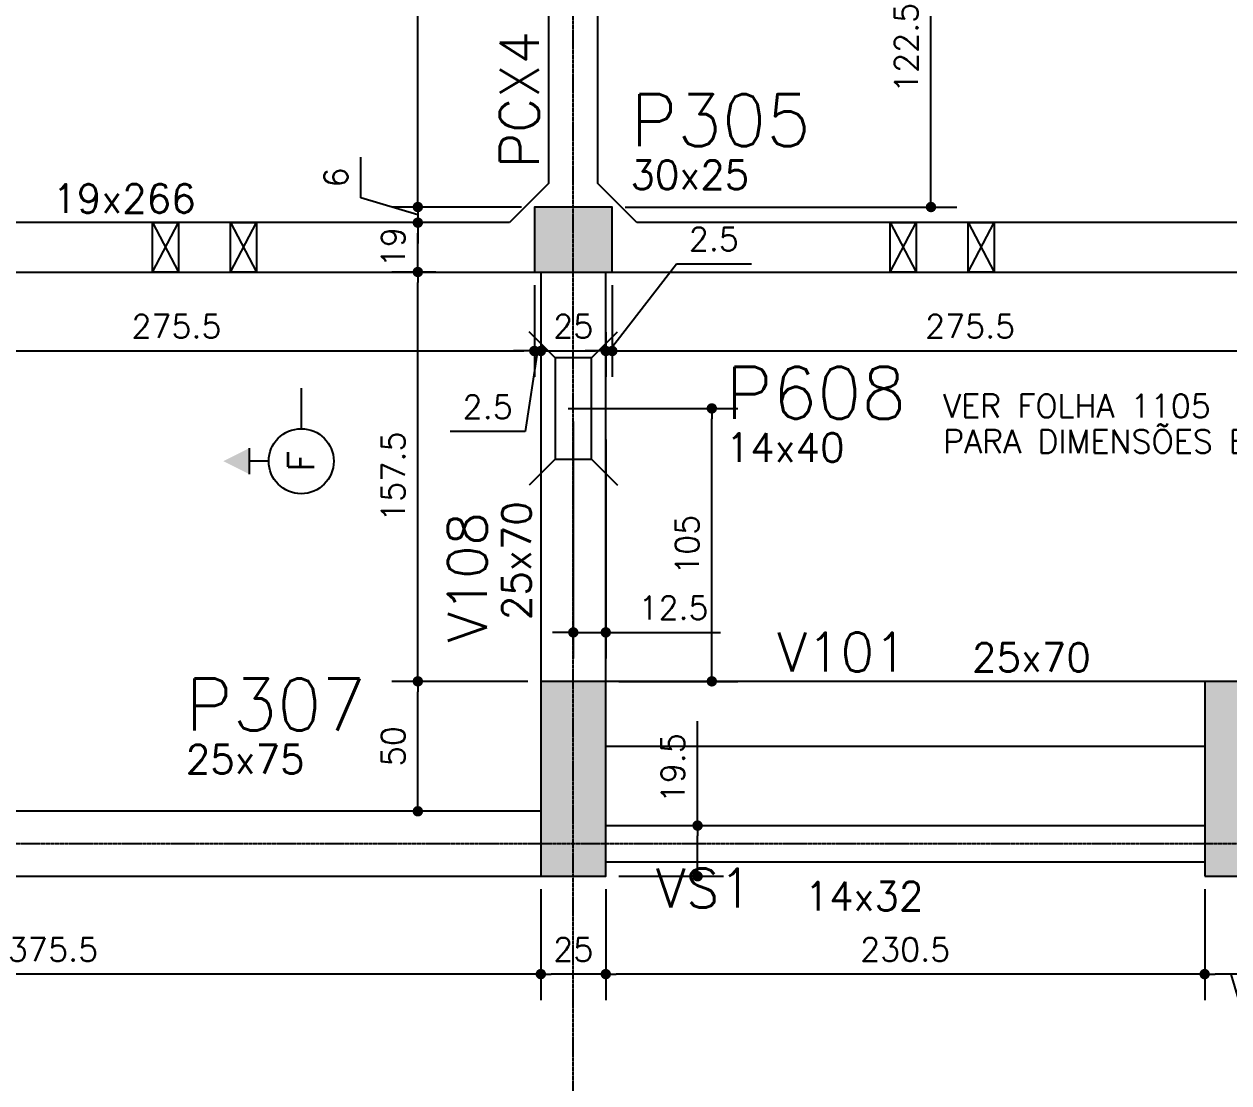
# Model space of a CAD drawing. Extents: x -856 to 20282, y 14720 to 28231.
# Drawn here: x 12260.7 to 12724.4, y 24280.8 to 24688.2 of the extents above; entities that cross this region are included whole.
import ezdxf
from ezdxf.enums import TextEntityAlignment as Align

# ---------------------------------------------------------------- set-up
doc = ezdxf.new("R2010")
doc.units = 0
doc.linetypes.add('AXES', pattern=[0.54, 0.3, -0.08, 0.08, -0.08])
doc.layers.get('0').update_dxf_attribs({"linetype": 'CONTINUOUS'})
doc.layers.get('Defpoints').update_dxf_attribs({"linetype": 'CONTINUOUS'})
for name, color, linetype in [('00 - FELIPE', 2, 'CONTINUOUS'), ('COTA', 1, 'CONTINUOUS'), ('EIXOS', 1, 'AXES'), ('H2', 252, 'CONTINUOUS'), ('L-D', 2, 'CONTINUOUS'), ('Linha_media', 4, 'CONTINUOUS'), ('ORELHA', 1, 'CONTINUOUS'), ('P-D', 2, 'CONTINUOUS'), ('P-M', 5, 'CONTINUOUS'), ('PENA_1', 1, 'CONTINUOUS'), ('PIL-N', 4, 'CONTINUOUS'), ('VIG-D', 2, 'CONTINUOUS'), ('VIG-N', 4, 'CONTINUOUS'), ('VIGA', 3, 'CONTINUOUS')]:
    doc.layers.add(name, color=color, linetype=linetype)
doc.styles.add('COTA', font='romans.shx')
doc.styles.add('ROMANS', font='ROMANS')
doc.styles.get("Standard").update_dxf_attribs({"font": 'ROMANS.SHX'})
doc.styles.add('Texto1', font='romans.shx', dxfattribs={"height": 9})
doc.dimstyles.new('forma', dxfattribs={"dimscale": 5, "dimtxt": 1.8, "dimasz": 0.8, "dimexe": 2, "dimexo": 1, "dimgap": 1, "dimtad": 1, "dimdec": 1, "dimzin": 9, "dimdsep": 46, "dimtxsty": 'COTA', "dimblk1": 'DOT', "dimblk2": 'DOT', "dimsah": 1, "dimcen": 0, "dimdle": 1, "dimclrd": 256, "dimclre": 256, "dimclrt": 2, "dimadec": 0, "dimazin": 0, "dimtfac": 1, "dimtdec": 0, "dimtmove": 0, "dimatfit": 3, "dimfxl": 1, "dimtolj": 1, "dimtzin": 0, "dimarcsym": 0})

# ---------------------------------------------------------------- blocks, each defined once
blk = doc.blocks.new('seção_esq')
at = {"layer": 'Linha_media'}
for p, q in [((1, 4), (-1, 4)), ((0, 2.5), (0, 4)), ((5.625, 0), (2.5, 0))]:
    blk.add_line(p, q, dxfattribs=at)
blk.add_circle((0, 0), 2.5, dxfattribs=at)
blk.add_solid([(1, 4), (0, 6), (-1, 4)], dxfattribs=at)
blk = doc.blocks.new('atrib_seção')
at = {"layer": 'Linha_media', "style": 'ROMANS'}
blk.add_attdef('X', text='', height=2, dxfattribs=at).set_placement((0, 0), align=Align.MIDDLE)
blk = doc.blocks.new('_Dot')
at = {"color": 0, "linetype": 'ByBlock', "lineweight": -2}
blk.add_line((-0.5, 0), (-1, 0), dxfattribs=at)
at = {"color": 0, "linetype": 'ByBlock', "const_width": 0.5}
blk.add_lwpolyline([(-0.25, 0, 1), (0.25, 0, 1)], format="xyb", close=True, dxfattribs=at)
blk = doc.blocks.new('*D554')
at = {"layer": 'COTA', "lineweight": -2, "transparency": 16777216}
for p, q in [((12715.08, 24355.36), (12715.08, 24312.7)), ((12735.08, 24355.36), (12735.08, 24312.7)), ((12731.08, 24322.7), (12719.08, 24322.7)), ((12725.08, 24322.7), (12734.38, 24291.7)), ((12734.38, 24291.7), (12758.95, 24291.7))]:
    blk.add_line(p, q, dxfattribs=at)
at = {"layer": 'Defpoints', "color": 0, "transparency": 16777216}
for p in [(12715.08, 24360.36), (12735.08, 24360.36), (12715.08, 24322.7)]:
    blk.add_point(p, dxfattribs=at)
at = {"layer": 'COTA', "lineweight": -2, "transparency": 16777216, "xscale": 4, "yscale": 4, "zscale": 4, "rotation": 180}
blk.add_blockref('_Dot', (12715.08, 24322.7), dxfattribs=at)
at = {"layer": 'COTA', "lineweight": -2, "transparency": 16777216, "xscale": 4, "yscale": 4, "zscale": 4}
blk.add_blockref('_Dot', (12735.08, 24322.7), dxfattribs=at)
at = {"layer": 'COTA', "color": 2, "transparency": 16777216, "insert": (12746.66, 24301.2), "char_height": 9, "attachment_point": 5, "style": 'COTA'}
blk.add_mtext('\\A1;20 ', dxfattribs=at)
blk = doc.blocks.new('*D555')
at = {"layer": 'COTA', "lineweight": -2, "transparency": 16777216}
for p, q in [((12484.58, 24355.36), (12484.58, 24312.7)), ((12715.08, 24355.36), (12715.08, 24312.7)), ((12711.08, 24322.7), (12488.58, 24322.7))]:
    blk.add_line(p, q, dxfattribs=at)
at = {"layer": 'Defpoints', "color": 0, "transparency": 16777216}
for p in [(12484.58, 24360.36), (12715.08, 24360.36), (12484.58, 24322.7)]:
    blk.add_point(p, dxfattribs=at)
at = {"layer": 'COTA', "lineweight": -2, "transparency": 16777216, "xscale": 4, "yscale": 4, "zscale": 4, "rotation": 180}
blk.add_blockref('_Dot', (12484.58, 24322.7), dxfattribs=at)
at = {"layer": 'COTA', "lineweight": -2, "transparency": 16777216, "xscale": 4, "yscale": 4, "zscale": 4}
blk.add_blockref('_Dot', (12715.08, 24322.7), dxfattribs=at)
at = {"layer": 'COTA', "color": 2, "transparency": 16777216, "insert": (12599.83, 24332.2), "char_height": 9, "attachment_point": 5, "style": 'COTA'}
blk.add_mtext('\\A1;230.5 ', dxfattribs=at)
blk = doc.blocks.new('*D556')
at = {"layer": 'COTA', "lineweight": -2, "transparency": 16777216}
for p, q in [((12459.58, 24355.36), (12459.58, 24312.7)), ((12484.58, 24355.36), (12484.58, 24312.7)), ((12480.58, 24322.7), (12463.58, 24322.7))]:
    blk.add_line(p, q, dxfattribs=at)
at = {"layer": 'Defpoints', "color": 0, "transparency": 16777216}
for p in [(12459.58, 24360.36), (12484.58, 24360.36), (12459.58, 24322.7)]:
    blk.add_point(p, dxfattribs=at)
at = {"layer": 'COTA', "lineweight": -2, "transparency": 16777216, "xscale": 4, "yscale": 4, "zscale": 4, "rotation": 180}
blk.add_blockref('_Dot', (12459.58, 24322.7), dxfattribs=at)
at = {"layer": 'COTA', "lineweight": -2, "transparency": 16777216, "xscale": 4, "yscale": 4, "zscale": 4}
blk.add_blockref('_Dot', (12484.58, 24322.7), dxfattribs=at)
at = {"layer": 'COTA', "color": 2, "transparency": 16777216, "insert": (12472.08, 24332.2), "char_height": 9, "attachment_point": 5, "style": 'COTA'}
blk.add_mtext('\\A1;25 ', dxfattribs=at)
blk = doc.blocks.new('*D557')
at = {"layer": 'COTA', "lineweight": -2, "transparency": 16777216}
for p, q in [((12459.58, 24355.36), (12459.58, 24312.7)), ((12084.08, 24328.87), (12084.08, 24312.7)), ((12455.58, 24322.7), (12088.08, 24322.7))]:
    blk.add_line(p, q, dxfattribs=at)
at = {"layer": 'Defpoints', "color": 0, "transparency": 16777216}
for p in [(12459.58, 24360.36), (12084.08, 24333.87), (12084.08, 24322.7)]:
    blk.add_point(p, dxfattribs=at)
at = {"layer": 'COTA', "lineweight": -2, "transparency": 16777216, "xscale": 4, "yscale": 4, "zscale": 4, "rotation": 180}
blk.add_blockref('_Dot', (12084.08, 24322.7), dxfattribs=at)
at = {"layer": 'COTA', "lineweight": -2, "transparency": 16777216, "xscale": 4, "yscale": 4, "zscale": 4}
blk.add_blockref('_Dot', (12459.58, 24322.7), dxfattribs=at)
at = {"layer": 'COTA', "color": 2, "transparency": 16777216, "insert": (12271.83, 24332.2), "char_height": 9, "attachment_point": 5, "style": 'COTA'}
blk.add_mtext('\\A1;375.5 ', dxfattribs=at)
blk = doc.blocks.new('*D558')
at = {"layer": 'COTA', "lineweight": -2, "transparency": 16777216}
for p, q in [((12454.58, 24435.36), (12402.24, 24435.36)), ((12412.24, 24389.36), (12412.24, 24431.36)), ((12427.08, 24385.36), (12402.24, 24385.36))]:
    blk.add_line(p, q, dxfattribs=at)
at = {"layer": 'Defpoints', "color": 0, "transparency": 16777216}
for p in [(12412.24, 24435.36), (12459.58, 24435.36), (12432.08, 24385.36)]:
    blk.add_point(p, dxfattribs=at)
at = {"layer": 'COTA', "lineweight": -2, "transparency": 16777216, "xscale": 4, "yscale": 4, "zscale": 4}
for p, rotation in [((12412.24, 24435.36), 90), ((12412.24, 24385.36), 270)]:
    blk.add_blockref('_Dot', p, dxfattribs=dict(at, rotation=rotation))
at = {"layer": 'COTA', "color": 2, "transparency": 16777216, "insert": (12402.74, 24410.36), "char_height": 9, "attachment_point": 5, "rotation": 90, "style": 'COTA'}
blk.add_mtext('\\A1;50 ', dxfattribs=at)
blk = doc.blocks.new('*D559')
at = {"layer": 'COTA', "lineweight": -2, "transparency": 16777216}
for p, q in [((12419.18, 24592.86), (12402.24, 24592.86)), ((12412.24, 24439.36), (12412.24, 24588.86)), ((12454.58, 24435.36), (12402.24, 24435.36))]:
    blk.add_line(p, q, dxfattribs=at)
at = {"layer": 'Defpoints', "color": 0, "transparency": 16777216}
for p in [(12412.24, 24592.86), (12424.18, 24592.86), (12459.58, 24435.36)]:
    blk.add_point(p, dxfattribs=at)
at = {"layer": 'COTA', "lineweight": -2, "transparency": 16777216, "xscale": 4, "yscale": 4, "zscale": 4}
for p, rotation in [((12412.24, 24592.86), 90), ((12412.24, 24435.36), 270)]:
    blk.add_blockref('_Dot', p, dxfattribs=dict(at, rotation=rotation))
at = {"layer": 'COTA', "color": 2, "transparency": 16777216, "insert": (12402.74, 24514.11), "char_height": 9, "attachment_point": 5, "rotation": 90, "style": 'COTA'}
blk.add_mtext('\\A1;157.5 ', dxfattribs=at)
blk = doc.blocks.new('*D560')
at = {"layer": 'COTA', "lineweight": -2, "transparency": 16777216}
for p, q in [((12419.18, 24611.86), (12402.24, 24611.86)), ((12412.24, 24596.86), (12412.24, 24607.86)), ((12419.18, 24592.86), (12402.24, 24592.86))]:
    blk.add_line(p, q, dxfattribs=at)
at = {"layer": 'Defpoints', "color": 0, "transparency": 16777216}
for p in [(12412.24, 24611.86), (12424.18, 24611.86), (12424.18, 24592.86)]:
    blk.add_point(p, dxfattribs=at)
at = {"layer": 'COTA', "lineweight": -2, "transparency": 16777216, "xscale": 4, "yscale": 4, "zscale": 4}
for p, rotation in [((12412.24, 24611.86), 90), ((12412.24, 24592.86), 270)]:
    blk.add_blockref('_Dot', p, dxfattribs=dict(at, rotation=rotation))
at = {"layer": 'COTA', "color": 2, "transparency": 16777216, "insert": (12402.74, 24602.36), "char_height": 9, "attachment_point": 5, "rotation": 90, "style": 'COTA'}
blk.add_mtext('\\A1;19 ', dxfattribs=at)
blk = doc.blocks.new('*D561')
at = {"layer": 'COTA', "lineweight": -2, "transparency": 16777216}
for p, q in [((12452.08, 24870.86), (12402.24, 24870.86)), ((12412.24, 24621.86), (12412.24, 24866.86)), ((12452.08, 24617.86), (12402.24, 24617.86))]:
    blk.add_line(p, q, dxfattribs=at)
at = {"layer": 'Defpoints', "color": 0, "transparency": 16777216}
for p in [(12412.24, 24870.86), (12457.08, 24870.86), (12457.08, 24617.86)]:
    blk.add_point(p, dxfattribs=at)
at = {"layer": 'COTA', "lineweight": -2, "transparency": 16777216, "xscale": 4, "yscale": 4, "zscale": 4}
for p, rotation in [((12412.24, 24870.86), 90), ((12412.24, 24617.86), 270)]:
    blk.add_blockref('_Dot', p, dxfattribs=dict(at, rotation=rotation))
at = {"layer": 'COTA', "color": 2, "transparency": 16777216, "insert": (12402.74, 24744.36), "char_height": 9, "attachment_point": 5, "rotation": 90, "style": 'COTA'}
blk.add_mtext('\\A1;253 ', dxfattribs=at)
blk = doc.blocks.new('*D562')
at = {"layer": 'COTA', "lineweight": -2, "transparency": 16777216}
for p, q in [((12390.24, 24621.46), (12390.24, 24637.03)), ((12412.24, 24621.86), (12412.24, 24625.86)), ((12412.24, 24614.86), (12390.24, 24621.46)), ((12452.08, 24617.86), (12402.24, 24617.86)), ((12412.24, 24617.86), (12412.24, 24611.86)), ((12412.24, 24617.86), (12412.24, 24611.86)), ((12415.58, 24611.86), (12402.24, 24611.86)), ((12412.24, 24607.86), (12412.24, 24603.86))]:
    blk.add_line(p, q, dxfattribs=at)
at = {"layer": 'Defpoints', "color": 0, "transparency": 16777216}
for p in [(12457.08, 24617.86), (12412.24, 24611.86), (12420.58, 24611.86)]:
    blk.add_point(p, dxfattribs=at)
at = {"layer": 'COTA', "lineweight": -2, "transparency": 16777216, "xscale": 4, "yscale": 4, "zscale": 4}
for p, rotation in [((12412.24, 24617.86), 270), ((12412.24, 24611.86), 90)]:
    blk.add_blockref('_Dot', p, dxfattribs=dict(at, rotation=rotation))
at = {"layer": 'COTA', "color": 2, "transparency": 16777216, "insert": (12380.74, 24629.25), "char_height": 9, "attachment_point": 5, "rotation": 90, "style": 'COTA'}
blk.add_mtext('\\A1;6 ', dxfattribs=at)
blk = doc.blocks.new('*D589')
at = {"layer": 'COTA', "lineweight": -2, "transparency": 16777216}
for p, q in [((12181.58, 24587.86), (12181.58, 24552.47)), ((12457.08, 24587.86), (12457.08, 24552.47)), ((12185.58, 24562.47), (12453.08, 24562.47))]:
    blk.add_line(p, q, dxfattribs=at)
at = {"layer": 'Defpoints', "color": 0, "transparency": 16777216}
for p in [(12181.58, 24592.86), (12457.08, 24592.86), (12457.08, 24562.47)]:
    blk.add_point(p, dxfattribs=at)
at = {"layer": 'COTA', "lineweight": -2, "transparency": 16777216, "xscale": 4, "yscale": 4, "zscale": 4, "rotation": 180}
blk.add_blockref('_Dot', (12181.58, 24562.47), dxfattribs=at)
at = {"layer": 'COTA', "lineweight": -2, "transparency": 16777216, "xscale": 4, "yscale": 4, "zscale": 4}
blk.add_blockref('_Dot', (12457.08, 24562.47), dxfattribs=at)
at = {"layer": 'COTA', "color": 2, "transparency": 16777216, "insert": (12319.33, 24571.97), "char_height": 9, "attachment_point": 5, "style": 'COTA'}
blk.add_mtext('\\A1;275.5 ', dxfattribs=at)
blk = doc.blocks.new('*D590')
at = {"layer": 'COTA', "lineweight": -2, "transparency": 16777216}
for p, q in [((12487.08, 24587.86), (12487.08, 24552.47)), ((12762.58, 24587.86), (12762.58, 24552.47)), ((12491.08, 24562.47), (12758.58, 24562.47))]:
    blk.add_line(p, q, dxfattribs=at)
at = {"layer": 'Defpoints', "color": 0, "transparency": 16777216}
for p in [(12487.08, 24592.86), (12762.58, 24592.86), (12762.58, 24562.47)]:
    blk.add_point(p, dxfattribs=at)
at = {"layer": 'COTA', "lineweight": -2, "transparency": 16777216, "xscale": 4, "yscale": 4, "zscale": 4, "rotation": 180}
blk.add_blockref('_Dot', (12487.08, 24562.47), dxfattribs=at)
at = {"layer": 'COTA', "lineweight": -2, "transparency": 16777216, "xscale": 4, "yscale": 4, "zscale": 4}
blk.add_blockref('_Dot', (12762.58, 24562.47), dxfattribs=at)
at = {"layer": 'COTA', "color": 2, "transparency": 16777216, "insert": (12624.83, 24571.97), "char_height": 9, "attachment_point": 5, "style": 'COTA'}
blk.add_mtext('\\A1;275.5 ', dxfattribs=at)
blk = doc.blocks.new('*D612')
at = {"layer": 'COTA', "lineweight": -2, "transparency": 16777216}
for p, q in [((12457.08, 24587.86), (12457.08, 24552.47)), ((12453.08, 24562.47), (12449.08, 24562.47)), ((12458.33, 24562.47), (12453.55, 24531.47)), ((12457.08, 24562.47), (12459.58, 24562.47)), ((12457.08, 24562.47), (12459.58, 24562.47)), ((12463.58, 24562.47), (12467.58, 24562.47)), ((12459.58, 24560.45), (12459.58, 24552.47)), ((12453.55, 24531.47), (12424.69, 24531.47))]:
    blk.add_line(p, q, dxfattribs=at)
at = {"layer": 'Defpoints', "color": 0, "transparency": 16777216}
for p in [(12457.08, 24592.86), (12459.58, 24565.45), (12459.58, 24562.47)]:
    blk.add_point(p, dxfattribs=at)
at = {"layer": 'COTA', "lineweight": -2, "transparency": 16777216, "xscale": 4, "yscale": 4, "zscale": 4}
blk.add_blockref('_Dot', (12457.08, 24562.47), dxfattribs=at)
at = {"layer": 'COTA', "lineweight": -2, "transparency": 16777216, "xscale": 4, "yscale": 4, "zscale": 4, "rotation": 180}
blk.add_blockref('_Dot', (12459.58, 24562.47), dxfattribs=at)
at = {"layer": 'COTA', "color": 2, "transparency": 16777216, "insert": (12439.12, 24540.97), "char_height": 9, "attachment_point": 5, "style": 'COTA'}
blk.add_mtext('\\A1;2.5 ', dxfattribs=at)
blk = doc.blocks.new('*D613')
at = {"layer": 'COTA', "lineweight": -2, "transparency": 16777216}
for p, q in [((12484.58, 24569.77), (12484.58, 24552.47)), ((12463.58, 24562.47), (12480.58, 24562.47)), ((12459.58, 24560.45), (12459.58, 24552.47))]:
    blk.add_line(p, q, dxfattribs=at)
at = {"layer": 'Defpoints', "color": 0, "transparency": 16777216}
for p in [(12484.58, 24574.77), (12459.58, 24565.45), (12484.58, 24562.47)]:
    blk.add_point(p, dxfattribs=at)
at = {"layer": 'COTA', "lineweight": -2, "transparency": 16777216, "xscale": 4, "yscale": 4, "zscale": 4, "rotation": 180}
blk.add_blockref('_Dot', (12459.58, 24562.47), dxfattribs=at)
at = {"layer": 'COTA', "lineweight": -2, "transparency": 16777216, "xscale": 4, "yscale": 4, "zscale": 4}
blk.add_blockref('_Dot', (12484.58, 24562.47), dxfattribs=at)
at = {"layer": 'COTA', "color": 2, "transparency": 16777216, "insert": (12472.08, 24571.97), "char_height": 9, "attachment_point": 5, "style": 'COTA'}
blk.add_mtext('\\A1;25 ', dxfattribs=at)
blk = doc.blocks.new('*D614')
at = {"layer": 'COTA', "lineweight": -2, "transparency": 16777216}
for p, q in [((12485.83, 24562.47), (12511.75, 24596.03)), ((12511.75, 24596.03), (12540.61, 24596.03)), ((12487.08, 24587.86), (12487.08, 24552.47)), ((12484.58, 24569.77), (12484.58, 24552.47)), ((12480.58, 24562.47), (12476.58, 24562.47)), ((12484.58, 24562.47), (12487.08, 24562.47)), ((12484.58, 24562.47), (12487.08, 24562.47)), ((12491.08, 24562.47), (12495.08, 24562.47))]:
    blk.add_line(p, q, dxfattribs=at)
at = {"layer": 'Defpoints', "color": 0, "transparency": 16777216}
for p in [(12487.08, 24592.86), (12484.58, 24574.77), (12487.08, 24562.47)]:
    blk.add_point(p, dxfattribs=at)
at = {"layer": 'COTA', "lineweight": -2, "transparency": 16777216, "xscale": 4, "yscale": 4, "zscale": 4}
blk.add_blockref('_Dot', (12484.58, 24562.47), dxfattribs=at)
at = {"layer": 'COTA', "lineweight": -2, "transparency": 16777216, "xscale": 4, "yscale": 4, "zscale": 4, "rotation": 180}
blk.add_blockref('_Dot', (12487.08, 24562.47), dxfattribs=at)
at = {"layer": 'COTA', "color": 2, "transparency": 16777216, "insert": (12526.18, 24605.53), "char_height": 9, "attachment_point": 5, "style": 'COTA'}
blk.add_mtext('\\A1;2.5 ', dxfattribs=at)
blk = doc.blocks.new('*D531')
at = {"layer": 'COTA', "lineweight": -2, "transparency": 16777216}
for p, q in [((12470.08, 24540.36), (12535.39, 24540.36)), ((12525.39, 24439.36), (12525.39, 24536.36)), ((12489.58, 24435.36), (12535.39, 24435.36))]:
    blk.add_line(p, q, dxfattribs=at)
at = {"layer": 'Defpoints', "color": 0, "transparency": 16777216}
for p in [(12465.08, 24540.36), (12525.39, 24540.36), (12484.58, 24435.36)]:
    blk.add_point(p, dxfattribs=at)
at = {"layer": 'COTA', "lineweight": -2, "transparency": 16777216, "xscale": 4, "yscale": 4, "zscale": 4}
for p, rotation in [((12525.39, 24540.36), 90), ((12525.39, 24435.36), 270)]:
    blk.add_blockref('_Dot', p, dxfattribs=dict(at, rotation=rotation))
at = {"layer": 'COTA', "color": 2, "transparency": 16777216, "insert": (12515.89, 24487.86), "char_height": 9, "attachment_point": 5, "rotation": 90, "style": 'COTA'}
blk.add_mtext('\\A1;105 ', dxfattribs=at)
blk = doc.blocks.new('*D532')
at = {"layer": 'COTA', "lineweight": -2, "transparency": 16777216}
for p, q in [((12472.08, 24535.36), (12472.08, 24444.19)), ((12484.58, 24528.41), (12484.58, 24444.19)), ((12468.08, 24454.19), (12464.08, 24454.19)), ((12472.08, 24454.19), (12484.58, 24454.19)), ((12488.58, 24454.19), (12528.72, 24454.19))]:
    blk.add_line(p, q, dxfattribs=at)
at = {"layer": 'Defpoints', "color": 0, "transparency": 16777216}
for p in [(12472.08, 24540.36), (12484.58, 24533.41), (12472.08, 24454.19)]:
    blk.add_point(p, dxfattribs=at)
at = {"layer": 'COTA', "lineweight": -2, "transparency": 16777216, "xscale": 4, "yscale": 4, "zscale": 4}
blk.add_blockref('_Dot', (12472.08, 24454.19), dxfattribs=at)
at = {"layer": 'COTA', "lineweight": -2, "transparency": 16777216, "xscale": 4, "yscale": 4, "zscale": 4, "rotation": 180}
blk.add_blockref('_Dot', (12484.58, 24454.19), dxfattribs=at)
at = {"layer": 'COTA', "color": 2, "transparency": 16777216, "insert": (12510.65, 24463.69), "char_height": 9, "attachment_point": 5, "style": 'COTA'}
blk.add_mtext('\\A1;12.5 ', dxfattribs=at)
blk = doc.blocks.new('*D535')
at = {"layer": 'COTA', "lineweight": -2, "transparency": 16777216}
for p, q in [((12470.08, 24740.36), (12619.74, 24740.36)), ((12609.74, 24621.86), (12609.74, 24736.36)), ((12492.08, 24617.86), (12619.74, 24617.86))]:
    blk.add_line(p, q, dxfattribs=at)
at = {"layer": 'Defpoints', "color": 0, "transparency": 16777216}
for p in [(12465.08, 24740.36), (12609.74, 24740.36), (12487.08, 24617.86)]:
    blk.add_point(p, dxfattribs=at)
at = {"layer": 'COTA', "lineweight": -2, "transparency": 16777216, "xscale": 4, "yscale": 4, "zscale": 4}
for p, rotation in [((12609.74, 24740.36), 90), ((12609.74, 24617.86), 270)]:
    blk.add_blockref('_Dot', p, dxfattribs=dict(at, rotation=rotation))
at = {"layer": 'COTA', "color": 2, "transparency": 16777216, "insert": (12600.24, 24679.11), "char_height": 9, "attachment_point": 5, "rotation": 90, "style": 'COTA'}
blk.add_mtext('\\A1;122.5 ', dxfattribs=at)
blk = doc.blocks.new('*D829')
at = {"layer": '00 - FELIPE', "lineweight": -2, "transparency": 16777216}
for p, q in [((12519.9, 24379.86), (12519.9, 24420)), ((12489.58, 24379.86), (12529.9, 24379.86)), ((12519.9, 24364.36), (12519.9, 24375.86)), ((12489.58, 24360.36), (12529.9, 24360.36))]:
    blk.add_line(p, q, dxfattribs=at)
at = {"layer": 'Defpoints', "color": 0, "transparency": 16777216}
for p in [(12484.58, 24379.86), (12519.9, 24379.86), (12484.58, 24360.36)]:
    blk.add_point(p, dxfattribs=at)
at = {"layer": '00 - FELIPE', "lineweight": -2, "transparency": 16777216, "xscale": 4, "yscale": 4, "zscale": 4}
for p, rotation in [((12519.9, 24379.86), 90), ((12519.9, 24360.36), 270)]:
    blk.add_blockref('_Dot', p, dxfattribs=dict(at, rotation=rotation))
at = {"layer": '00 - FELIPE', "color": 2, "transparency": 16777216, "insert": (12510.4, 24401.93), "char_height": 9, "attachment_point": 5, "rotation": 90, "style": 'COTA'}
blk.add_mtext('\\A1;19.5 ', dxfattribs=at)

msp = doc.modelspace()

# ---------------------------------------------------------------- hatches: boundary and pattern name
at = {"layer": 'H2'}
for points in [[(12457.08, 24592.86), (12487.08, 24592.86), (12487.08, 24617.86), (12457.08, 24617.86)], [(12459.58, 24360.36), (12484.58, 24360.36), (12484.58, 24435.36), (12459.58, 24435.36)], [(12715.08, 24360.36), (12735.08, 24360.36), (12735.08, 24435.36), (12715.08, 24435.36)]]:
    msp.add_hatch(color=256, dxfattribs=at).paths.add_polyline_path(points)

# ---------------------------------------------------------------- linework, layer by layer
at = {"layer": 'EIXOS', "color": 244, "true_color": 0x991b1e}
for p, q in [((12472.08, 23567.91), (12472.08, 25387.93)), ((14564.38, 24372.86), (11875.62, 24372.86))]:
    msp.add_line(p, q, dxfattribs=at)
at = {"layer": 'ORELHA', "linetype": 'Continuous'}
for points in [[(12465.08, 24559.86), (12455.08, 24569.86)], [(12479.08, 24559.86), (12489.08, 24569.86)], [(12465.08, 24520.86), (12455.08, 24510.86)], [(12479.08, 24520.86), (12489.08, 24510.86)]]:
    msp.add_lwpolyline(points, dxfattribs=at)
at = {"layer": 'P-M', "linetype": 'Continuous'}
for points in [[(12457.08, 24592.86), (12487.08, 24592.86), (12487.08, 24617.86), (12457.08, 24617.86), (12457.08, 24592.86)], [(12465.08, 24520.86), (12479.08, 24520.86), (12479.08, 24559.86), (12465.08, 24559.86), (12465.08, 24520.86)], [(12459.58, 24360.36), (12484.58, 24360.36), (12484.58, 24435.36), (12459.58, 24435.36), (12459.58, 24360.36)], [(12715.08, 24360.36), (12735.08, 24360.36), (12735.08, 24435.36), (12715.08, 24435.36), (12715.08, 24360.36)]]:
    msp.add_lwpolyline(points, dxfattribs=at)
at = {"layer": 'PENA_1'}
for p, q in [((12310.09, 24592.86), (12310.09, 24611.86)), ((12310.09, 24611.86), (12320.09, 24611.86)), ((12310.09, 24592.86), (12320.09, 24611.86)), ((12310.09, 24611.86), (12320.09, 24592.86)), ((12320.09, 24611.86), (12320.09, 24592.86)), ((12340.09, 24592.86), (12340.09, 24611.86)), ((12340.09, 24611.86), (12350.09, 24611.86)), ((12340.09, 24592.86), (12350.09, 24611.86)), ((12340.09, 24611.86), (12350.09, 24592.86)), ((12350.09, 24611.86), (12350.09, 24592.86)), ((12594.07, 24592.86), (12594.07, 24611.86)), ((12594.07, 24611.86), (12604.07, 24611.86)), ((12594.07, 24592.86), (12604.07, 24611.86)), ((12594.07, 24611.86), (12604.07, 24592.86)), ((12604.07, 24611.86), (12604.07, 24592.86)), ((12624.07, 24592.86), (12624.07, 24611.86)), ((12624.07, 24611.86), (12634.07, 24611.86)), ((12624.07, 24592.86), (12634.07, 24611.86)), ((12624.07, 24611.86), (12634.07, 24592.86)), ((12634.07, 24611.86), (12634.07, 24592.86)), ((12320.09, 24592.86), (12310.09, 24592.86)), ((12350.09, 24592.86), (12340.09, 24592.86)), ((12604.07, 24592.86), (12594.07, 24592.86)), ((12634.07, 24592.86), (12624.07, 24592.86))]:
    msp.add_line(p, q, dxfattribs=at)
at = {"layer": 'VIGA'}
for p, q in [((12462.58, 24861.86), (12462.58, 24626.86)), ((12481.58, 24626.86), (12481.58, 24861.86)), ((12462.58, 24626.86), (12447.58, 24611.86)), ((12496.58, 24611.86), (12481.58, 24626.86)), ((12447.58, 24611.86), (12185.58, 24611.86)), ((12758.58, 24611.86), (12496.58, 24611.86)), ((12181.58, 24592.86), (12457.08, 24592.86)), ((12459.58, 24592.86), (12459.58, 24435.36)), ((12484.58, 24435.36), (12484.58, 24592.86)), ((12487.08, 24592.86), (12762.58, 24592.86)), ((12715.08, 24435.36), (12484.58, 24435.36)), ((12484.58, 24410.36), (12715.08, 24410.36)), ((12459.58, 24385.36), (12084.08, 24385.36)), ((12484.58, 24379.86), (12715.08, 24379.86)), ((12484.58, 24365.86), (12715.08, 24365.86)), ((12084.08, 24360.36), (12459.58, 24360.36))]:
    msp.add_line(p, q, dxfattribs=at)

# ---------------------------------------------------------------- block references
at = {"layer": 'COTA', "xscale": 5, "yscale": 5, "zscale": 5, "rotation": 90}
msp.add_blockref('seção_esq', (12367.36, 24520.06), dxfattribs=at)
msp.add_blockref('atrib_seção', (12367.36, 24520.06), dxfattribs=at).add_auto_attribs({'X': 'F'})

# ---------------------------------------------------------------- texts
at = {"layer": 'L-D', "style": 'Texto1'}
for s, p in [('VER FOLHA 1105', (12614.43, 24536.82)), ('PARA DIMENSÕES E ALTURAS DO FURO', (12614.43, 24523.18))]:
    msp.add_text(s, height=9, dxfattribs=at).set_placement(p)
at = {"layer": 'P-D', "linetype": 'Continuous'}
for s, p in [('30x25', (12494.07, 24624.77)), ('14x40', (12530.75, 24519.83)), ('25x75', (12322.92, 24399.91))]:
    msp.add_text(s, height=11, dxfattribs=at).set_placement(p)
at = {"layer": 'PIL-N', "linetype": 'Continuous'}
for s, p in [('P305', (12494.07, 24641.27)), ('P608', (12530.75, 24536.33)), ('P307', (12322.92, 24416.41))]:
    msp.add_text(s, height=20, dxfattribs=at).set_placement(p)
at = {"layer": 'VIG-D', "linetype": 'Continuous'}
for s, p in [('19x266', (12271.58, 24615.61)), ('25x70', (12625.53, 24439.11)), ('14x32', (12561.12, 24347.19))]:
    msp.add_text(s, height=11, dxfattribs=at).set_placement(p)
msp.add_text('25x70', height=11, rotation=90, dxfattribs=at).set_placement((12455.75, 24458.9))
at = {"layer": 'VIG-N', "linetype": 'Continuous'}
for s, p in [('PCX4', (12458.83, 24632.86)), ('V108', (12438.78, 24450.36))]:
    msp.add_text(s, height=15, rotation=90, dxfattribs=at).set_placement(p)
for s, p in [('V101', (12550.53, 24439.11)), ('VS1', (12503.83, 24348.29))]:
    msp.add_text(s, height=15, dxfattribs=at).set_placement(p)

# ---------------------------------------------------------------- dimensions: what is measured, and where the dimension line sits
at = {"layer": '00 - FELIPE'}
dim = msp.add_linear_dim(base=(12519.9, 24379.86), p1=(12484.58, 24360.36), p2=(12484.58, 24379.86), angle=90, dimstyle='forma', override={"dimpost": ' '}, dxfattribs=at)
dim.commit()
dim.dimension.update_dxf_attribs({"geometry": '*D829', "text_midpoint": (12510.4, 24401.93)})
at = {"layer": 'COTA'}
for base, p1, p2, override, picture, middle in [((12412.24, 24870.86), (12457.08, 24617.86), (12457.08, 24870.86), {"dimpost": ' ', "dimtmove": 1}, '*D561', (12402.74, 24744.36)), ((12609.74, 24740.36), (12487.08, 24617.86), (12465.08, 24740.36), {"dimpost": ' '}, '*D535', (12600.24, 24679.11)), ((12412.24, 24611.86), (12457.08, 24617.86), (12420.58, 24611.86), {"dimpost": ' ', "dimtmove": 1}, '*D562', (12380.74, 24626.46)), ((12412.24, 24592.86), (12459.58, 24435.36), (12424.18, 24592.86), {"dimpost": ' ', "dimtmove": 1}, '*D559', (12402.74, 24514.11)), ((12525.39, 24540.36), (12484.58, 24435.36), (12465.08, 24540.36), {"dimpost": ' '}, '*D531', (12515.89, 24487.86)), ((12412.24, 24435.36), (12432.08, 24385.36), (12459.58, 24435.36), {"dimpost": ' '}, '*D558', (12402.74, 24410.36))]:
    dim = msp.add_linear_dim(base=base, p1=p1, p2=p2, angle=90, dimstyle='forma', override=override, dxfattribs=at)
    dim.commit()
    dim.dimension.update_dxf_attribs({"geometry": picture, "text_midpoint": middle})
dim = msp.add_linear_dim(base=(12412.24, 24611.86), p1=(12424.18, 24592.86), p2=(12424.18, 24611.86), angle=90, dimstyle='forma', override={"dimpost": ' ', "dimtmove": 1}, dxfattribs=at)
dim.commit()
dim.dimension.update_dxf_attribs({"geometry": '*D560', "text_midpoint": (12412.24, 24602.36), "dimtype": 160})
for base, p1, p2, override, picture, middle in [((12487.08, 24562.47), (12484.58, 24574.77), (12487.08, 24592.86), {"dimpost": ' ', "dimtmove": 1}, '*D614', (12516.75, 24596.03)), ((12459.58, 24562.47), (12457.08, 24592.86), (12459.58, 24565.45), {"dimpost": ' ', "dimtmove": 1}, '*D612', (12448.55, 24531.47)), ((12472.08, 24454.19), (12484.58, 24533.41), (12472.08, 24540.36), {"dimpost": ' '}, '*D532', (12510.65, 24454.19))]:
    dim = msp.add_linear_dim(base=base, p1=p1, p2=p2, dimstyle='forma', override=override, dxfattribs=at)
    dim.commit()
    dim.dimension.update_dxf_attribs({"geometry": picture, "text_midpoint": middle, "dimtype": 160})
for base, p1, p2, override, picture, middle in [((12457.08, 24562.47), (12181.58, 24592.86), (12457.08, 24592.86), {"dimpost": ' '}, '*D589', (12319.33, 24571.97)), ((12762.58, 24562.47), (12487.08, 24592.86), (12762.58, 24592.86), {"dimpost": ' ', "dimtmove": 1}, '*D590', (12624.83, 24571.97)), ((12484.58, 24562.47), (12459.58, 24565.45), (12484.58, 24574.77), {"dimpost": ' ', "dimtmove": 1}, '*D613', (12472.08, 24571.97)), ((12084.08, 24322.7), (12459.58, 24360.36), (12084.08, 24333.87), {"dimpost": ' ', "dimtmove": 1}, '*D557', (12271.83, 24332.2)), ((12459.58, 24322.7), (12484.58, 24360.36), (12459.58, 24360.36), {"dimpost": ' ', "dimtmove": 1}, '*D556', (12472.08, 24332.2)), ((12484.58, 24322.7), (12715.08, 24360.36), (12484.58, 24360.36), {"dimpost": ' ', "dimtmove": 1}, '*D555', (12599.83, 24332.2)), ((12715.08, 24322.7), (12735.08, 24360.36), (12715.08, 24360.36), {"dimpost": ' ', "dimtmove": 1}, '*D554', (12739.38, 24301.2))]:
    dim = msp.add_linear_dim(base=base, p1=p1, p2=p2, dimstyle='forma', override=override, dxfattribs=at)
    dim.commit()
    dim.dimension.update_dxf_attribs({"geometry": picture, "text_midpoint": middle})

doc.saveas('drawing.dxf')
